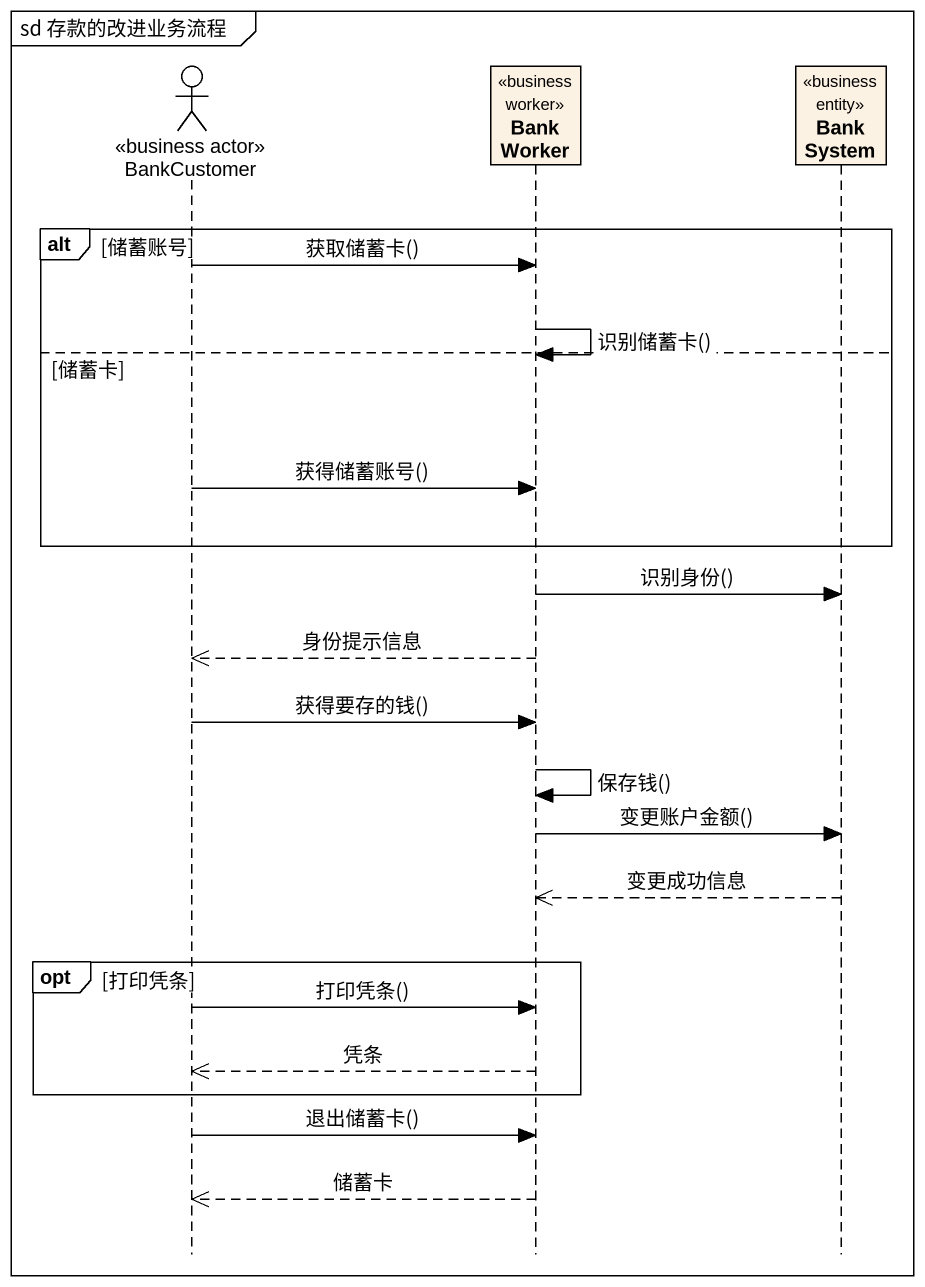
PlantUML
@startuml
mainframe sd 存款的改进业务流程
hide footbox
actor BankCustomer <<business actor>>
participant BankWorker <<business worker>>
participant BankSystem <<business entity>>

alt 储蓄账号
  BankCustomer -> BankWorker : 获取储蓄卡()
  BankWorker -> BankWorker : 识别储蓄卡()
else 储蓄卡
  BankCustomer -> BankWorker : 获得储蓄账号()
end
BankWorker -> BankSystem : 识别身份()
BankWorker -->> BankCustomer : 身份提示信息
BankCustomer -> BankWorker : 获得要存的钱()
BankWorker -> BankWorker : 保存钱()
BankWorker -> BankSystem : 变更账户金额()
BankSystem -->> BankWorker : 变更成功信息
opt 打印凭条
  BankCustomer -> BankWorker : 打印凭条()
  BankWorker -->> BankCustomer : 凭条
end
BankCustomer -> BankWorker : 退出储蓄卡()
BankWorker -->> BankCustomer : 储蓄卡
@enduml
